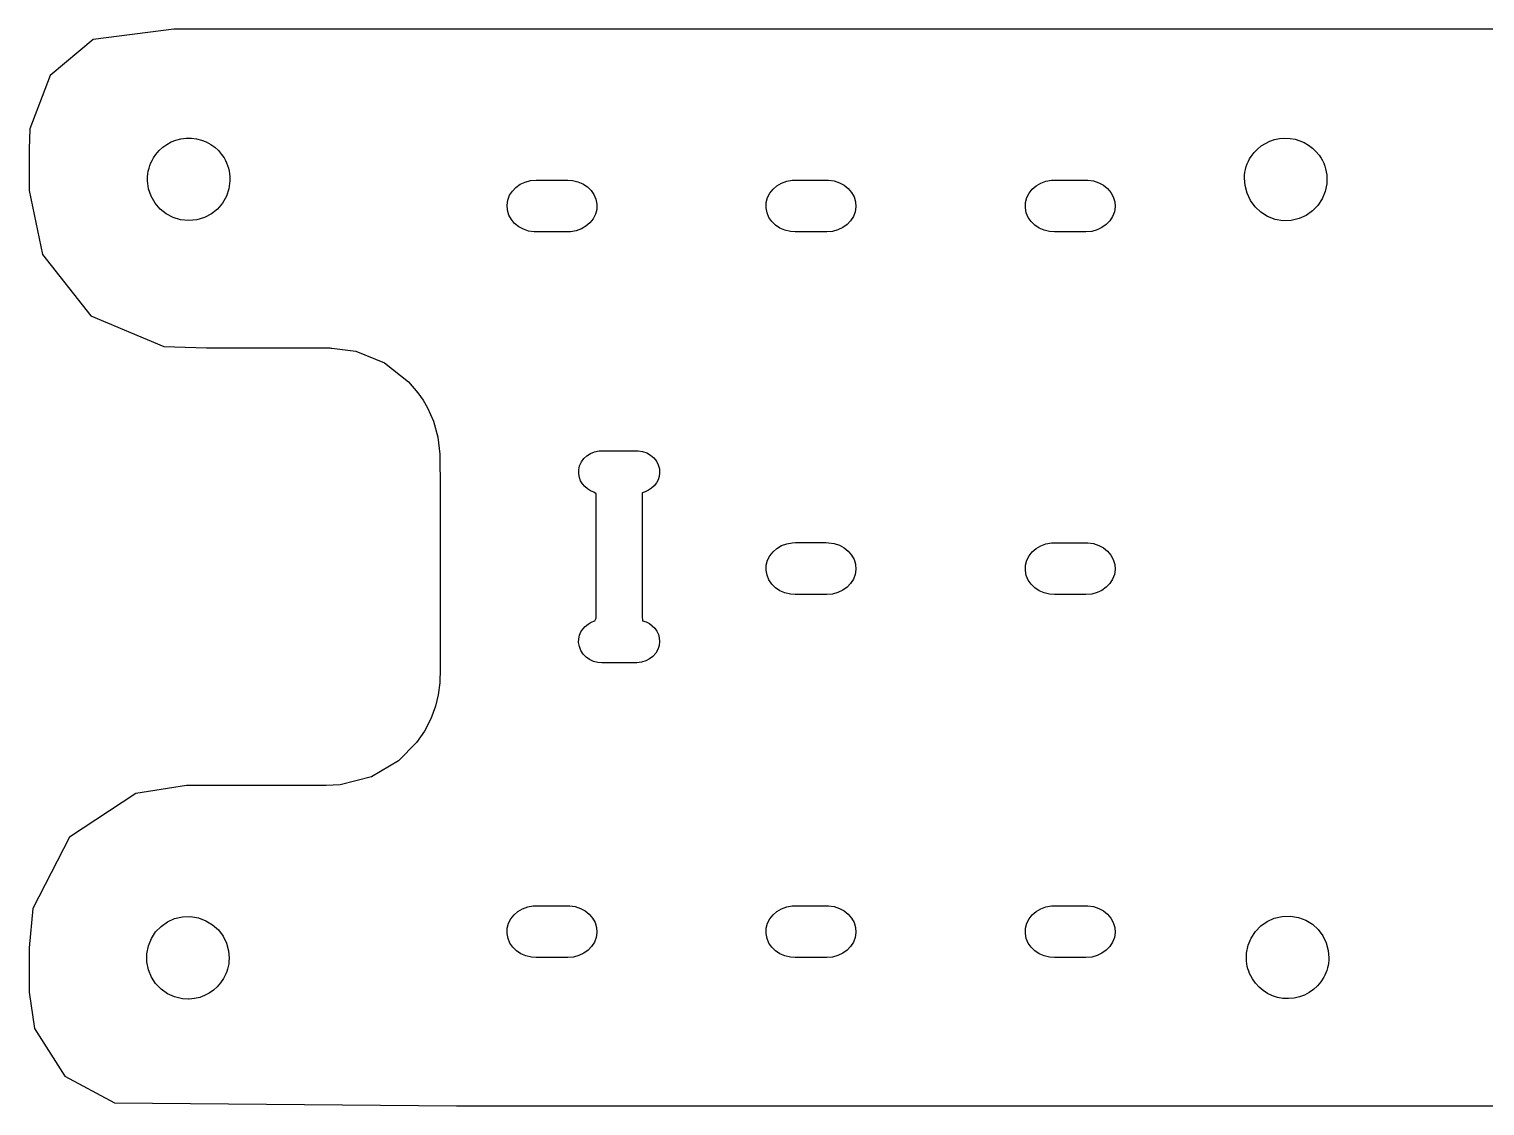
# Model space of a CAD drawing. Extents: x 0 to 157, y 0 to 105.
# Drawn here: x 0 to 55.5, y 0 to 41.1 of the extents above; entities that cross this region are included whole.
import ezdxf

# ---------------------------------------------------------------- set-up
doc = ezdxf.new("R2010")
doc.units = 0
doc.layers.add('LAYER_1', color=7, linetype='CONTINUOUS')

# ---------------------------------------------------------------- blocks, each defined once
blk = doc.blocks.new('BLOCK_3')
at = {"layer": 'LAYER_1', "color": 179}
for p, q in [((263.284, -74.379), (261.635, -75.748)), ((266.357, -73.982), (263.284, -74.379)), ((309.459, -73.982), (266.357, -73.982)), ((371.637, -73.982), (309.459, -73.982)), ((261.635, -75.748), (260.858, -77.782)), ((260.858, -77.782), (260.836, -78.561)), ((266.089, -78.375), (266.256, -78.283)), ((266.256, -78.283), (266.436, -78.212)), ((266.436, -78.212), (266.625, -78.163)), ((266.625, -78.163), (266.823, -78.138)), ((266.823, -78.138), (267.026, -78.138)), ((267.026, -78.138), (267.224, -78.163)), ((267.224, -78.163), (267.414, -78.212)), ((267.414, -78.212), (267.593, -78.283)), ((267.593, -78.283), (267.761, -78.375)), ((307.988, -78.338), (308.158, -78.257)), ((308.158, -78.257), (308.34, -78.196)), ((308.34, -78.196), (308.531, -78.158)), ((308.531, -78.158), (308.73, -78.142)), ((308.73, -78.142), (308.928, -78.15)), ((308.928, -78.15), (309.119, -78.181)), ((309.119, -78.181), (309.301, -78.235)), ((309.301, -78.235), (309.473, -78.31)), ((260.836, -78.561), (260.836, -79.475)), ((265.58, -78.895), (265.671, -78.76)), ((265.671, -78.76), (265.794, -78.615)), ((265.794, -78.615), (265.934, -78.486)), ((265.934, -78.486), (266.089, -78.375)), ((267.761, -78.375), (267.916, -78.486)), ((267.916, -78.486), (268.055, -78.615)), ((268.055, -78.615), (268.179, -78.76)), ((268.179, -78.76), (268.27, -78.895)), ((307.388, -78.927), (307.445, -78.836)), ((307.445, -78.836), (307.556, -78.688)), ((307.556, -78.688), (307.685, -78.554)), ((307.685, -78.554), (307.829, -78.437)), ((307.829, -78.437), (307.988, -78.338)), ((309.473, -78.31), (309.634, -78.403)), ((309.634, -78.403), (309.782, -78.515)), ((309.782, -78.515), (309.916, -78.643)), ((309.916, -78.643), (310.034, -78.786)), ((310.034, -78.786), (310.11, -78.899)), ((265.365, -79.504), (265.383, -79.394)), ((265.383, -79.394), (265.409, -79.288)), ((265.409, -79.288), (265.442, -79.184)), ((265.442, -79.184), (265.482, -79.084)), ((265.482, -79.084), (265.528, -78.987)), ((265.528, -78.987), (265.58, -78.895)), ((268.27, -78.895), (268.322, -78.987)), ((268.322, -78.987), (268.368, -79.084)), ((268.368, -79.084), (268.408, -79.184)), ((268.408, -79.184), (268.44, -79.288)), ((268.44, -79.288), (268.466, -79.394)), ((268.466, -79.394), (268.485, -79.504)), ((307.21, -79.437), (307.231, -79.328)), ((307.231, -79.328), (307.26, -79.222)), ((307.26, -79.222), (307.296, -79.12)), ((307.296, -79.12), (307.339, -79.021)), ((307.339, -79.021), (307.388, -78.927)), ((310.11, -78.899), (310.164, -78.996)), ((310.164, -78.996), (310.212, -79.098)), ((310.212, -79.098), (310.252, -79.203)), ((310.252, -79.203), (310.285, -79.312)), ((310.285, -79.312), (310.311, -79.425)), ((260.836, -79.475), (260.836, -80.131)), ((265.352, -79.764), (265.354, -79.616)), ((265.393, -80.072), (265.352, -79.764)), ((265.354, -79.616), (265.365, -79.504)), ((268.497, -79.764), (268.457, -80.072)), ((268.485, -79.504), (268.495, -79.616)), ((268.495, -79.616), (268.497, -79.764)), ((279.403, -80.015), (279.566, -79.899)), ((279.566, -79.899), (279.752, -79.811)), ((279.752, -79.811), (279.957, -79.755)), ((279.957, -79.755), (280.175, -79.736)), ((280.175, -79.736), (280.225, -79.736)), ((280.225, -79.736), (280.356, -79.736)), ((280.356, -79.736), (280.543, -79.736)), ((280.543, -79.736), (280.758, -79.736)), ((280.758, -79.736), (280.976, -79.736)), ((280.976, -79.736), (281.169, -79.736)), ((281.169, -79.736), (281.311, -79.736)), ((281.311, -79.736), (281.377, -79.736)), ((281.377, -79.736), (281.562, -79.749)), ((281.562, -79.749), (281.77, -79.799)), ((281.77, -79.799), (281.96, -79.882)), ((281.96, -79.882), (282.128, -79.994)), ((289.209, -80.083), (289.359, -79.954)), ((289.359, -79.954), (289.534, -79.851)), ((289.534, -79.851), (289.73, -79.779)), ((289.73, -79.779), (289.942, -79.741)), ((289.942, -79.741), (290.066, -79.736)), ((290.066, -79.736), (290.16, -79.736)), ((290.16, -79.736), (290.322, -79.736)), ((290.322, -79.736), (290.526, -79.736)), ((290.526, -79.736), (290.746, -79.736)), ((290.746, -79.736), (290.955, -79.736)), ((290.955, -79.736), (291.126, -79.736)), ((291.126, -79.736), (291.233, -79.736)), ((291.233, -79.736), (291.33, -79.738)), ((291.33, -79.738), (291.546, -79.77)), ((291.546, -79.77), (291.745, -79.837)), ((291.745, -79.837), (291.925, -79.935)), ((291.925, -79.935), (292.08, -80.06)), ((299.098, -80.083), (299.248, -79.954)), ((299.248, -79.954), (299.423, -79.851)), ((299.423, -79.851), (299.618, -79.779)), ((299.618, -79.779), (299.831, -79.741)), ((299.831, -79.741), (299.954, -79.736)), ((299.954, -79.736), (300.048, -79.736)), ((300.048, -79.736), (300.21, -79.736)), ((300.21, -79.736), (300.415, -79.736)), ((300.415, -79.736), (300.635, -79.736)), ((300.635, -79.736), (300.843, -79.736)), ((300.843, -79.736), (301.014, -79.736)), ((301.014, -79.736), (301.122, -79.736)), ((301.122, -79.736), (301.219, -79.738)), ((301.219, -79.738), (301.434, -79.77)), ((301.434, -79.77), (301.634, -79.837)), ((301.634, -79.837), (301.813, -79.935)), ((301.813, -79.935), (301.968, -80.06)), ((307.191, -79.664), (307.196, -79.549)), ((307.212, -79.944), (307.191, -79.664)), ((307.196, -79.549), (307.21, -79.437)), ((307.291, -80.241), (307.212, -79.944)), ((310.33, -79.876), (310.27, -80.177)), ((310.311, -79.425), (310.328, -79.54)), ((310.328, -79.54), (310.337, -79.658)), ((310.337, -79.658), (310.33, -79.876)), ((260.836, -80.131), (261.344, -82.574)), ((265.49, -80.357), (265.393, -80.072)), ((265.638, -80.616), (265.49, -80.357)), ((268.359, -80.357), (268.212, -80.616)), ((268.457, -80.072), (268.359, -80.357)), ((279.065, -80.69), (279.093, -80.498)), ((279.093, -80.498), (279.162, -80.319)), ((279.162, -80.319), (279.267, -80.156)), ((279.267, -80.156), (279.403, -80.015)), ((282.128, -79.994), (282.269, -80.131)), ((282.269, -80.131), (282.379, -80.29)), ((282.379, -80.29), (282.455, -80.467)), ((282.455, -80.467), (282.49, -80.658)), ((288.951, -80.593), (289.001, -80.406)), ((289.001, -80.406), (289.088, -80.235)), ((289.088, -80.235), (289.209, -80.083)), ((292.08, -80.06), (292.206, -80.208)), ((292.206, -80.208), (292.299, -80.377)), ((292.299, -80.377), (292.355, -80.561)), ((298.84, -80.593), (298.889, -80.406)), ((298.889, -80.406), (298.977, -80.235)), ((298.977, -80.235), (299.098, -80.083)), ((301.968, -80.06), (302.094, -80.208)), ((302.094, -80.208), (302.188, -80.377)), ((302.188, -80.377), (302.244, -80.561)), ((307.423, -80.515), (307.291, -80.241)), ((310.155, -80.454), (309.992, -80.702)), ((310.27, -80.177), (310.155, -80.454)), ((265.83, -80.841), (265.638, -80.616)), ((266.061, -81.026), (265.83, -80.841)), ((266.324, -81.166), (266.061, -81.026)), ((267.789, -81.026), (267.525, -81.166)), ((268.019, -80.841), (267.789, -81.026)), ((268.212, -80.616), (268.019, -80.841)), ((279.079, -80.887), (279.065, -80.69)), ((279.135, -81.071), (279.079, -80.887)), ((282.434, -81.041), (282.346, -81.213)), ((282.483, -80.855), (282.434, -81.041)), ((282.49, -80.658), (282.483, -80.855)), ((288.944, -80.79), (288.951, -80.593)), ((288.98, -80.981), (288.944, -80.79)), ((289.055, -81.158), (288.98, -80.981)), ((292.341, -80.95), (292.272, -81.129)), ((292.37, -80.757), (292.341, -80.95)), ((292.355, -80.561), (292.37, -80.757)), ((298.833, -80.79), (298.84, -80.593)), ((298.868, -80.981), (298.833, -80.79)), ((298.944, -81.158), (298.868, -80.981)), ((302.23, -80.95), (302.161, -81.129)), ((302.258, -80.757), (302.23, -80.95)), ((302.244, -80.561), (302.258, -80.757)), ((307.601, -80.758), (307.423, -80.515)), ((307.82, -80.963), (307.601, -80.758)), ((308.073, -81.125), (307.82, -80.963)), ((309.786, -80.914), (309.544, -81.085)), ((309.992, -80.702), (309.786, -80.914)), ((266.614, -81.254), (266.324, -81.166)), ((266.925, -81.285), (266.614, -81.254)), ((267.235, -81.254), (266.925, -81.285)), ((267.525, -81.166), (267.235, -81.254)), ((279.228, -81.24), (279.135, -81.071)), ((279.355, -81.389), (279.228, -81.24)), ((279.509, -81.515), (279.355, -81.389)), ((279.688, -81.613), (279.509, -81.515)), ((279.887, -81.681), (279.688, -81.613)), ((281.899, -81.599), (281.703, -81.672)), ((282.075, -81.496), (281.899, -81.599)), ((282.225, -81.366), (282.075, -81.496)), ((282.346, -81.213), (282.225, -81.366)), ((289.165, -81.317), (289.055, -81.158)), ((289.306, -81.455), (289.165, -81.317)), ((289.474, -81.568), (289.306, -81.455)), ((289.663, -81.651), (289.474, -81.568)), ((291.867, -81.551), (291.681, -81.64)), ((292.031, -81.434), (291.867, -81.551)), ((292.167, -81.292), (292.031, -81.434)), ((292.272, -81.129), (292.167, -81.292)), ((299.054, -81.317), (298.944, -81.158)), ((299.195, -81.455), (299.054, -81.317)), ((299.362, -81.568), (299.195, -81.455)), ((299.551, -81.651), (299.362, -81.568)), ((301.756, -81.551), (301.569, -81.64)), ((301.919, -81.434), (301.756, -81.551)), ((302.056, -81.292), (301.919, -81.434)), ((302.161, -81.129), (302.056, -81.292)), ((308.355, -81.235), (308.073, -81.125)), ((308.659, -81.288), (308.355, -81.235)), ((308.973, -81.278), (308.659, -81.288)), ((309.271, -81.208), (308.973, -81.278)), ((309.544, -81.085), (309.271, -81.208)), ((280.101, -81.713), (279.887, -81.681)), ((280.198, -81.715), (280.101, -81.713)), ((280.305, -81.715), (280.198, -81.715)), ((280.476, -81.715), (280.305, -81.715)), ((280.685, -81.715), (280.476, -81.715)), ((280.905, -81.715), (280.685, -81.715)), ((281.109, -81.715), (280.905, -81.715)), ((281.271, -81.715), (281.109, -81.715)), ((281.365, -81.715), (281.271, -81.715)), ((281.49, -81.71), (281.365, -81.715)), ((281.703, -81.672), (281.49, -81.71)), ((289.87, -81.701), (289.663, -81.651)), ((290.054, -81.715), (289.87, -81.701)), ((290.12, -81.715), (290.054, -81.715)), ((290.262, -81.715), (290.12, -81.715)), ((290.455, -81.715), (290.262, -81.715)), ((290.673, -81.715), (290.455, -81.715)), ((290.888, -81.715), (290.673, -81.715)), ((291.075, -81.715), (290.888, -81.715)), ((291.206, -81.715), (291.075, -81.715)), ((291.256, -81.715), (291.206, -81.715)), ((291.476, -81.695), (291.256, -81.715)), ((291.681, -81.64), (291.476, -81.695)), ((299.758, -81.701), (299.551, -81.651)), ((299.943, -81.715), (299.758, -81.701)), ((300.008, -81.715), (299.943, -81.715)), ((300.15, -81.715), (300.008, -81.715)), ((300.344, -81.715), (300.15, -81.715)), ((300.561, -81.715), (300.344, -81.715)), ((300.777, -81.715), (300.561, -81.715)), ((300.963, -81.715), (300.777, -81.715)), ((301.095, -81.715), (300.963, -81.715)), ((301.144, -81.715), (301.095, -81.715)), ((301.364, -81.695), (301.144, -81.715)), ((301.569, -81.64), (301.364, -81.695)), ((261.344, -82.574), (263.187, -84.913)), ((263.187, -84.913), (265.975, -86.082)), ((265.975, -86.082), (267.602, -86.139)), ((267.602, -86.139), (270.234, -86.139)), ((270.234, -86.139), (272.184, -86.139)), ((272.184, -86.139), (272.304, -86.139)), ((272.304, -86.139), (272.341, -86.14)), ((272.341, -86.14), (272.377, -86.142)), ((272.377, -86.142), (273.298, -86.265)), ((273.298, -86.265), (274.391, -86.709)), ((274.391, -86.709), (275.307, -87.427)), ((275.307, -87.427), (275.666, -87.846)), ((275.666, -87.846), (275.86, -88.127)), ((275.86, -88.127), (276.031, -88.423)), ((276.031, -88.423), (276.253, -88.927)), ((276.253, -88.927), (276.426, -89.539)), ((276.426, -89.539), (276.506, -90.184)), ((276.506, -90.184), (276.51, -91.543)), ((281.834, -90.63), (281.9, -90.486)), ((281.9, -90.486), (281.993, -90.356)), ((281.993, -90.356), (282.111, -90.246)), ((282.111, -90.246), (282.249, -90.158)), ((282.249, -90.158), (282.404, -90.095)), ((282.404, -90.095), (282.573, -90.06)), ((282.573, -90.06), (282.687, -90.055)), ((282.687, -90.055), (282.784, -90.055)), ((282.784, -90.055), (282.961, -90.055)), ((282.961, -90.055), (283.187, -90.055)), ((283.187, -90.055), (283.432, -90.055)), ((283.432, -90.055), (283.665, -90.055)), ((283.665, -90.055), (283.857, -90.055)), ((283.857, -90.055), (283.977, -90.055)), ((283.977, -90.055), (284.062, -90.057)), ((284.062, -90.057), (284.234, -90.083)), ((284.234, -90.083), (284.393, -90.139)), ((284.393, -90.139), (284.535, -90.222)), ((284.535, -90.222), (284.659, -90.327)), ((284.659, -90.327), (284.759, -90.452)), ((284.759, -90.452), (284.832, -90.593)), ((281.798, -90.939), (281.799, -90.787)), ((281.822, -91.073), (281.798, -90.939)), ((281.799, -90.787), (281.834, -90.63)), ((284.865, -91.04), (284.823, -91.168)), ((284.832, -90.593), (284.875, -90.747)), ((284.884, -90.904), (284.865, -91.04)), ((284.875, -90.747), (284.884, -90.904)), ((276.51, -91.543), (276.51, -95.329)), ((281.87, -91.198), (281.822, -91.073)), ((281.938, -91.314), (281.87, -91.198)), ((282.025, -91.418), (281.938, -91.314)), ((282.129, -91.507), (282.025, -91.418)), ((282.246, -91.581), (282.129, -91.507)), ((282.377, -91.636), (282.246, -91.581)), ((284.463, -91.564), (284.336, -91.624)), ((284.578, -91.486), (284.463, -91.564)), ((284.677, -91.393), (284.578, -91.486)), ((284.76, -91.286), (284.677, -91.393)), ((284.823, -91.168), (284.76, -91.286)), ((282.458, -91.697), (282.377, -91.636)), ((282.458, -92.056), (282.458, -91.697)), ((282.458, -92.706), (282.458, -92.056)), ((284.336, -91.624), (284.222, -91.666)), ((284.222, -91.666), (284.222, -91.935)), ((284.222, -91.935), (284.222, -92.523)), ((282.458, -93.536), (282.458, -92.706)), ((284.222, -92.523), (284.222, -93.318)), ((282.458, -94.436), (282.458, -93.536)), ((284.222, -93.318), (284.222, -94.21)), ((289.209, -93.908), (289.359, -93.779)), ((289.359, -93.779), (289.534, -93.676)), ((289.534, -93.676), (289.73, -93.604)), ((289.73, -93.604), (289.942, -93.566)), ((289.942, -93.566), (290.066, -93.561)), ((290.066, -93.561), (290.16, -93.561)), ((290.16, -93.561), (290.322, -93.561)), ((290.322, -93.561), (290.526, -93.561)), ((290.526, -93.561), (290.746, -93.561)), ((290.746, -93.561), (290.955, -93.561)), ((290.955, -93.561), (291.126, -93.561)), ((291.126, -93.561), (291.233, -93.561)), ((291.233, -93.561), (291.33, -93.563)), ((291.33, -93.563), (291.546, -93.595)), ((291.546, -93.595), (291.745, -93.662)), ((291.745, -93.662), (291.925, -93.76)), ((291.925, -93.76), (292.08, -93.885)), ((299.098, -93.912), (299.248, -93.782)), ((299.248, -93.782), (299.423, -93.68)), ((299.423, -93.68), (299.618, -93.608)), ((299.618, -93.608), (299.831, -93.57)), ((299.831, -93.57), (299.954, -93.565)), ((299.954, -93.565), (300.048, -93.565)), ((300.048, -93.565), (300.21, -93.565)), ((300.21, -93.565), (300.415, -93.565)), ((300.415, -93.565), (300.635, -93.565)), ((300.635, -93.565), (300.843, -93.565)), ((300.843, -93.565), (301.014, -93.565)), ((301.014, -93.565), (301.122, -93.565)), ((301.122, -93.565), (301.219, -93.567)), ((301.219, -93.567), (301.434, -93.599)), ((301.434, -93.599), (301.634, -93.666)), ((301.634, -93.666), (301.813, -93.763)), ((301.813, -93.763), (301.968, -93.889)), ((284.222, -94.21), (284.222, -95.089)), ((288.951, -94.418), (289.001, -94.232)), ((289.001, -94.232), (289.088, -94.06)), ((289.088, -94.06), (289.209, -93.908)), ((292.08, -93.885), (292.206, -94.034)), ((292.206, -94.034), (292.299, -94.202)), ((292.299, -94.202), (292.355, -94.386)), ((292.355, -94.386), (292.37, -94.582)), ((298.84, -94.422), (298.889, -94.235)), ((298.889, -94.235), (298.977, -94.064)), ((298.977, -94.064), (299.098, -93.912)), ((301.968, -93.889), (302.094, -94.037)), ((302.094, -94.037), (302.188, -94.206)), ((302.188, -94.206), (302.244, -94.39)), ((302.244, -94.39), (302.258, -94.586)), ((282.458, -95.293), (282.458, -94.436)), ((288.944, -94.615), (288.951, -94.418)), ((288.98, -94.806), (288.944, -94.615)), ((289.055, -94.983), (288.98, -94.806)), ((292.341, -94.775), (292.272, -94.955)), ((292.37, -94.582), (292.341, -94.775)), ((298.833, -94.619), (298.84, -94.422)), ((298.868, -94.81), (298.833, -94.619)), ((298.944, -94.987), (298.868, -94.81)), ((302.23, -94.779), (302.161, -94.958)), ((302.258, -94.586), (302.23, -94.779)), ((276.51, -95.329), (276.51, -98.361)), ((282.458, -95.999), (282.458, -95.293)), ((284.222, -95.089), (284.222, -95.843)), ((289.165, -95.143), (289.055, -94.983)), ((289.306, -95.281), (289.165, -95.143)), ((289.474, -95.393), (289.306, -95.281)), ((289.663, -95.477), (289.474, -95.393)), ((289.87, -95.527), (289.663, -95.477)), ((291.681, -95.465), (291.476, -95.521)), ((291.867, -95.376), (291.681, -95.465)), ((292.031, -95.259), (291.867, -95.376)), ((292.167, -95.117), (292.031, -95.259)), ((292.272, -94.955), (292.167, -95.117)), ((299.054, -95.146), (298.944, -94.987)), ((299.195, -95.284), (299.054, -95.146)), ((299.362, -95.397), (299.195, -95.284)), ((299.551, -95.48), (299.362, -95.397)), ((299.758, -95.53), (299.551, -95.48)), ((301.569, -95.468), (301.364, -95.524)), ((301.756, -95.38), (301.569, -95.468)), ((301.919, -95.263), (301.756, -95.38)), ((302.056, -95.121), (301.919, -95.263)), ((302.161, -94.958), (302.056, -95.121)), ((282.458, -96.441), (282.458, -95.999)), ((284.222, -95.843), (284.222, -96.361)), ((290.054, -95.54), (289.87, -95.527)), ((290.12, -95.54), (290.054, -95.54)), ((290.262, -95.54), (290.12, -95.54)), ((290.455, -95.54), (290.262, -95.54)), ((290.673, -95.54), (290.455, -95.54)), ((290.888, -95.54), (290.673, -95.54)), ((291.075, -95.54), (290.888, -95.54)), ((291.206, -95.54), (291.075, -95.54)), ((291.256, -95.54), (291.206, -95.54)), ((291.476, -95.521), (291.256, -95.54)), ((299.943, -95.544), (299.758, -95.53)), ((300.008, -95.544), (299.943, -95.544)), ((300.15, -95.544), (300.008, -95.544)), ((300.344, -95.544), (300.15, -95.544)), ((300.561, -95.544), (300.344, -95.544)), ((300.777, -95.544), (300.561, -95.544)), ((300.963, -95.544), (300.777, -95.544)), ((301.095, -95.544), (300.963, -95.544)), ((301.144, -95.544), (301.095, -95.544)), ((301.364, -95.524), (301.144, -95.544)), ((282.157, -96.668), (282.278, -96.598)), ((282.278, -96.598), (282.411, -96.548)), ((282.411, -96.548), (282.458, -96.441)), ((284.222, -96.361), (284.233, -96.538)), ((284.233, -96.538), (284.369, -96.584)), ((284.369, -96.584), (284.493, -96.649)), ((281.802, -97.222), (281.832, -97.09)), ((281.832, -97.09), (281.885, -96.967)), ((281.885, -96.967), (281.958, -96.854)), ((281.958, -96.854), (282.05, -96.753)), ((282.05, -96.753), (282.157, -96.668)), ((284.493, -96.649), (284.604, -96.731)), ((284.604, -96.731), (284.7, -96.827)), ((284.7, -96.827), (284.777, -96.937)), ((284.777, -96.937), (284.836, -97.058)), ((284.836, -97.058), (284.872, -97.188)), ((281.796, -97.367), (281.802, -97.222)), ((281.822, -97.526), (281.796, -97.367)), ((281.88, -97.674), (281.822, -97.526)), ((281.967, -97.808), (281.88, -97.674)), ((284.816, -97.639), (284.736, -97.776)), ((284.867, -97.487), (284.816, -97.639)), ((284.885, -97.325), (284.867, -97.487)), ((284.872, -97.188), (284.885, -97.325)), ((282.079, -97.923), (281.967, -97.808)), ((282.213, -98.017), (282.079, -97.923)), ((282.364, -98.087), (282.213, -98.017)), ((282.53, -98.129), (282.364, -98.087)), ((282.678, -98.14), (282.53, -98.129)), ((282.751, -98.14), (282.678, -98.14)), ((282.911, -98.14), (282.751, -98.14)), ((283.128, -98.14), (282.911, -98.14)), ((283.37, -98.14), (283.128, -98.14)), ((283.609, -98.14), (283.37, -98.14)), ((283.814, -98.14), (283.609, -98.14)), ((283.955, -98.14), (283.814, -98.14)), ((284.018, -98.14), (283.955, -98.14)), ((284.192, -98.121), (284.018, -98.14)), ((284.354, -98.072), (284.192, -98.121)), ((284.501, -97.996), (284.354, -98.072)), ((284.63, -97.896), (284.501, -97.996)), ((284.736, -97.776), (284.63, -97.896)), ((276.51, -98.361), (276.497, -98.91)), ((276.437, -99.361), (276.33, -99.797)), ((276.497, -98.91), (276.437, -99.361)), ((276.33, -99.797), (276.156, -100.273)), ((276.156, -100.273), (275.912, -100.745)), ((275.912, -100.745), (275.612, -101.18)), ((275.612, -101.18), (274.927, -101.878)), ((274.927, -101.878), (273.897, -102.494)), ((273.897, -102.494), (272.705, -102.796)), ((264.911, -103.129), (262.375, -104.795)), ((266.834, -102.818), (264.911, -103.129)), ((266.874, -102.818), (266.834, -102.818)), ((266.915, -102.82), (266.874, -102.818)), ((267.132, -102.822), (266.915, -102.82)), ((268.886, -102.822), (267.132, -102.822)), ((270.89, -102.822), (268.886, -102.822)), ((271.402, -102.819), (270.89, -102.822)), ((271.434, -102.818), (271.402, -102.819)), ((271.772, -102.818), (271.434, -102.818)), ((272.168, -102.818), (271.772, -102.818)), ((272.705, -102.796), (272.168, -102.818)), ((262.375, -104.795), (260.976, -107.507)), ((260.976, -107.507), (260.836, -109.004)), ((279.331, -107.751), (279.482, -107.622)), ((279.482, -107.622), (279.657, -107.519)), ((279.657, -107.519), (279.852, -107.447)), ((279.852, -107.447), (280.064, -107.409)), ((280.064, -107.409), (280.188, -107.404)), ((280.188, -107.404), (280.282, -107.404)), ((280.282, -107.404), (280.444, -107.404)), ((280.444, -107.404), (280.649, -107.404)), ((280.649, -107.404), (280.868, -107.404)), ((280.868, -107.404), (281.077, -107.404)), ((281.077, -107.404), (281.248, -107.404)), ((281.248, -107.404), (281.355, -107.404)), ((281.355, -107.404), (281.453, -107.406)), ((281.453, -107.406), (281.668, -107.438)), ((281.668, -107.438), (281.868, -107.505)), ((281.868, -107.505), (282.047, -107.603)), ((282.047, -107.603), (282.202, -107.728)), ((289.209, -107.751), (289.359, -107.622)), ((289.359, -107.622), (289.534, -107.519)), ((289.534, -107.519), (289.73, -107.447)), ((289.73, -107.447), (289.942, -107.409)), ((289.942, -107.409), (290.066, -107.404)), ((290.066, -107.404), (290.16, -107.404)), ((290.16, -107.404), (290.322, -107.404)), ((290.322, -107.404), (290.526, -107.404)), ((290.526, -107.404), (290.746, -107.404)), ((290.746, -107.404), (290.955, -107.404)), ((290.955, -107.404), (291.126, -107.404)), ((291.126, -107.404), (291.233, -107.404)), ((291.233, -107.404), (291.33, -107.406)), ((291.33, -107.406), (291.546, -107.438)), ((291.546, -107.438), (291.745, -107.505)), ((291.745, -107.505), (291.925, -107.603)), ((291.925, -107.603), (292.08, -107.728)), ((299.098, -107.751), (299.248, -107.622)), ((299.248, -107.622), (299.423, -107.519)), ((299.423, -107.519), (299.618, -107.447)), ((299.618, -107.447), (299.831, -107.409)), ((299.831, -107.409), (299.954, -107.404)), ((299.954, -107.404), (300.048, -107.404)), ((300.048, -107.404), (300.21, -107.404)), ((300.21, -107.404), (300.415, -107.404)), ((300.415, -107.404), (300.635, -107.404)), ((300.635, -107.404), (300.843, -107.404)), ((300.843, -107.404), (301.014, -107.404)), ((301.014, -107.404), (301.122, -107.404)), ((301.122, -107.404), (301.219, -107.406)), ((301.219, -107.406), (301.434, -107.438)), ((301.434, -107.438), (301.634, -107.505)), ((301.634, -107.505), (301.813, -107.603)), ((301.813, -107.603), (301.968, -107.728)), ((265.662, -108.404), (265.868, -108.191)), ((265.868, -108.191), (266.11, -108.02)), ((266.11, -108.02), (266.383, -107.897)), ((266.383, -107.897), (266.681, -107.827)), ((266.681, -107.827), (266.995, -107.817)), ((266.995, -107.817), (267.299, -107.868)), ((267.299, -107.868), (267.581, -107.974)), ((267.581, -107.974), (267.834, -108.129)), ((267.834, -108.129), (268.053, -108.329)), ((279.066, -108.458), (279.074, -108.261)), ((279.074, -108.261), (279.123, -108.075)), ((279.123, -108.075), (279.211, -107.903)), ((279.211, -107.903), (279.331, -107.751)), ((282.202, -107.728), (282.328, -107.877)), ((282.328, -107.877), (282.422, -108.045)), ((282.422, -108.045), (282.478, -108.229)), ((282.478, -108.229), (282.492, -108.425)), ((288.944, -108.458), (288.951, -108.261)), ((288.951, -108.261), (289.001, -108.075)), ((289.001, -108.075), (289.088, -107.903)), ((289.088, -107.903), (289.209, -107.751)), ((292.08, -107.728), (292.206, -107.877)), ((292.206, -107.877), (292.299, -108.045)), ((292.299, -108.045), (292.355, -108.229)), ((292.355, -108.229), (292.37, -108.425)), ((298.833, -108.458), (298.84, -108.261)), ((298.84, -108.261), (298.889, -108.075)), ((298.889, -108.075), (298.977, -107.903)), ((298.977, -107.903), (299.098, -107.751)), ((301.968, -107.728), (302.094, -107.877)), ((302.094, -107.877), (302.188, -108.045)), ((302.188, -108.045), (302.244, -108.229)), ((302.244, -108.229), (302.258, -108.425)), ((307.607, -108.386), (307.813, -108.174)), ((307.813, -108.174), (308.056, -108.003)), ((308.056, -108.003), (308.328, -107.879)), ((308.328, -107.879), (308.626, -107.81)), ((308.626, -107.81), (308.94, -107.799)), ((308.94, -107.799), (309.245, -107.85)), ((309.245, -107.85), (309.526, -107.956)), ((309.526, -107.956), (309.779, -108.112)), ((309.779, -108.112), (309.998, -108.311)), ((265.384, -108.93), (265.499, -108.652)), ((265.499, -108.652), (265.662, -108.404)), ((268.053, -108.329), (268.231, -108.566)), ((268.231, -108.566), (268.362, -108.835)), ((279.102, -108.649), (279.066, -108.458)), ((279.177, -108.826), (279.102, -108.649)), ((282.394, -108.798), (282.29, -108.96)), ((282.463, -108.618), (282.394, -108.798)), ((282.492, -108.425), (282.463, -108.618)), ((288.98, -108.649), (288.944, -108.458)), ((289.055, -108.826), (288.98, -108.649)), ((292.272, -108.798), (292.167, -108.96)), ((292.341, -108.618), (292.272, -108.798)), ((292.37, -108.425), (292.341, -108.618)), ((298.868, -108.649), (298.833, -108.458)), ((298.944, -108.826), (298.868, -108.649)), ((302.161, -108.798), (302.056, -108.96)), ((302.23, -108.618), (302.161, -108.798)), ((302.258, -108.425), (302.23, -108.618)), ((307.329, -108.913), (307.444, -108.635)), ((307.444, -108.635), (307.607, -108.386)), ((309.998, -108.311), (310.176, -108.548)), ((310.176, -108.548), (310.308, -108.817)), ((310.308, -108.817), (310.387, -109.112)), ((260.836, -109.004), (260.836, -109.889)), ((265.324, -109.232), (265.384, -108.93)), ((265.324, -109.548), (265.324, -109.232)), ((268.362, -108.835), (268.441, -109.129)), ((268.441, -109.129), (268.463, -109.408)), ((279.288, -108.986), (279.177, -108.826)), ((279.429, -109.124), (279.288, -108.986)), ((279.596, -109.236), (279.429, -109.124)), ((279.785, -109.32), (279.596, -109.236)), ((279.992, -109.37), (279.785, -109.32)), ((280.177, -109.383), (279.992, -109.37)), ((281.598, -109.364), (281.378, -109.383)), ((281.803, -109.308), (281.598, -109.364)), ((281.99, -109.219), (281.803, -109.308)), ((282.153, -109.102), (281.99, -109.219)), ((282.29, -108.96), (282.153, -109.102)), ((289.165, -108.986), (289.055, -108.826)), ((289.306, -109.124), (289.165, -108.986)), ((289.474, -109.236), (289.306, -109.124)), ((289.663, -109.32), (289.474, -109.236)), ((289.87, -109.37), (289.663, -109.32)), ((290.054, -109.383), (289.87, -109.37)), ((291.476, -109.364), (291.256, -109.383)), ((291.681, -109.308), (291.476, -109.364)), ((291.867, -109.219), (291.681, -109.308)), ((292.031, -109.102), (291.867, -109.219)), ((292.167, -108.96), (292.031, -109.102)), ((299.054, -108.986), (298.944, -108.826)), ((299.195, -109.124), (299.054, -108.986)), ((299.362, -109.236), (299.195, -109.124)), ((299.551, -109.32), (299.362, -109.236)), ((299.758, -109.37), (299.551, -109.32)), ((299.943, -109.383), (299.758, -109.37)), ((301.364, -109.364), (301.144, -109.383)), ((301.569, -109.308), (301.364, -109.364)), ((301.756, -109.219), (301.569, -109.308)), ((301.919, -109.102), (301.756, -109.219)), ((302.056, -108.96), (301.919, -109.102)), ((307.262, -109.423), (307.269, -109.215)), ((307.269, -109.215), (307.329, -108.913)), ((310.387, -109.112), (310.408, -109.39)), ((260.836, -109.889), (260.836, -110.696)), ((265.384, -109.849), (265.324, -109.548)), ((265.499, -110.126), (265.384, -109.849)), ((268.373, -109.913), (268.336, -110.006)), ((268.404, -109.817), (268.373, -109.913)), ((268.429, -109.718), (268.404, -109.817)), ((268.447, -109.617), (268.429, -109.718)), ((268.458, -109.513), (268.447, -109.617)), ((268.463, -109.408), (268.458, -109.513)), ((280.242, -109.383), (280.177, -109.383)), ((280.384, -109.383), (280.242, -109.383)), ((280.578, -109.383), (280.384, -109.383)), ((280.795, -109.383), (280.578, -109.383)), ((281.01, -109.383), (280.795, -109.383)), ((281.197, -109.383), (281.01, -109.383)), ((281.328, -109.383), (281.197, -109.383)), ((281.378, -109.383), (281.328, -109.383)), ((290.12, -109.383), (290.054, -109.383)), ((290.262, -109.383), (290.12, -109.383)), ((290.455, -109.383), (290.262, -109.383)), ((290.673, -109.383), (290.455, -109.383)), ((290.888, -109.383), (290.673, -109.383)), ((291.075, -109.383), (290.888, -109.383)), ((291.206, -109.383), (291.075, -109.383)), ((291.256, -109.383), (291.206, -109.383)), ((300.008, -109.383), (299.943, -109.383)), ((300.15, -109.383), (300.008, -109.383)), ((300.344, -109.383), (300.15, -109.383)), ((300.561, -109.383), (300.344, -109.383)), ((300.777, -109.383), (300.561, -109.383)), ((300.963, -109.383), (300.777, -109.383)), ((301.095, -109.383), (300.963, -109.383)), ((301.144, -109.383), (301.095, -109.383)), ((307.268, -109.522), (307.262, -109.423)), ((307.281, -109.62), (307.268, -109.522)), ((307.299, -109.716), (307.281, -109.62)), ((307.323, -109.809), (307.299, -109.716)), ((307.353, -109.9), (307.323, -109.809)), ((307.388, -109.989), (307.353, -109.9)), ((310.327, -109.87), (310.294, -109.96)), ((310.355, -109.778), (310.327, -109.87)), ((310.377, -109.684), (310.355, -109.778)), ((310.394, -109.588), (310.377, -109.684)), ((310.404, -109.49), (310.394, -109.588)), ((310.408, -109.39), (310.404, -109.49)), ((265.662, -110.374), (265.499, -110.126)), ((265.868, -110.586), (265.662, -110.374)), ((268.136, -110.347), (268.008, -110.494)), ((268.244, -110.184), (268.136, -110.347)), ((268.293, -110.097), (268.244, -110.184)), ((268.336, -110.006), (268.293, -110.097)), ((307.429, -110.075), (307.388, -109.989)), ((307.493, -110.19), (307.429, -110.075)), ((307.609, -110.356), (307.493, -110.19)), ((307.745, -110.506), (307.609, -110.356)), ((309.972, -110.458), (309.824, -110.595)), ((310.101, -110.303), (309.972, -110.458)), ((310.211, -110.131), (310.101, -110.303)), ((310.255, -110.047), (310.211, -110.131)), ((310.294, -109.96), (310.255, -110.047)), ((260.836, -110.696), (261.038, -112.091)), ((266.11, -110.757), (265.868, -110.586)), ((266.383, -110.88), (266.11, -110.757)), ((266.681, -110.95), (266.383, -110.88)), ((266.91, -110.964), (266.681, -110.95)), ((266.945, -110.963), (266.91, -110.964)), ((267.149, -110.943), (266.945, -110.963)), ((267.345, -110.897), (267.149, -110.943)), ((267.53, -110.828), (267.345, -110.897)), ((267.704, -110.736), (267.53, -110.828)), ((267.864, -110.625), (267.704, -110.736)), ((268.008, -110.494), (267.864, -110.625)), ((307.899, -110.636), (307.745, -110.506)), ((308.069, -110.747), (307.899, -110.636)), ((308.253, -110.835), (308.069, -110.747)), ((308.449, -110.898), (308.253, -110.835)), ((308.656, -110.936), (308.449, -110.898)), ((308.871, -110.946), (308.656, -110.936)), ((309.084, -110.927), (308.871, -110.946)), ((309.287, -110.88), (309.084, -110.927)), ((309.479, -110.808), (309.287, -110.88)), ((309.659, -110.712), (309.479, -110.808)), ((309.824, -110.595), (309.659, -110.712)), ((261.038, -112.091), (262.195, -113.903)), ((262.195, -113.903), (264.097, -114.922)), ((264.097, -114.922), (277.136, -115.035)), ((277.136, -115.035), (333.829, -115.035))]:
    blk.add_line(p, q, dxfattribs=at)
blk = doc.blocks.new('BLOCK_2')
at = {"layer": 'LAYER_1'}
blk.add_blockref('BLOCK_3', (0, 0), dxfattribs=at)

msp = doc.modelspace()

# ---------------------------------------------------------------- block references
at = {"layer": 'LAYER_1'}
msp.add_blockref('BLOCK_2', (-260.836, 115.035), dxfattribs=at)

doc.saveas('drawing.dxf')
